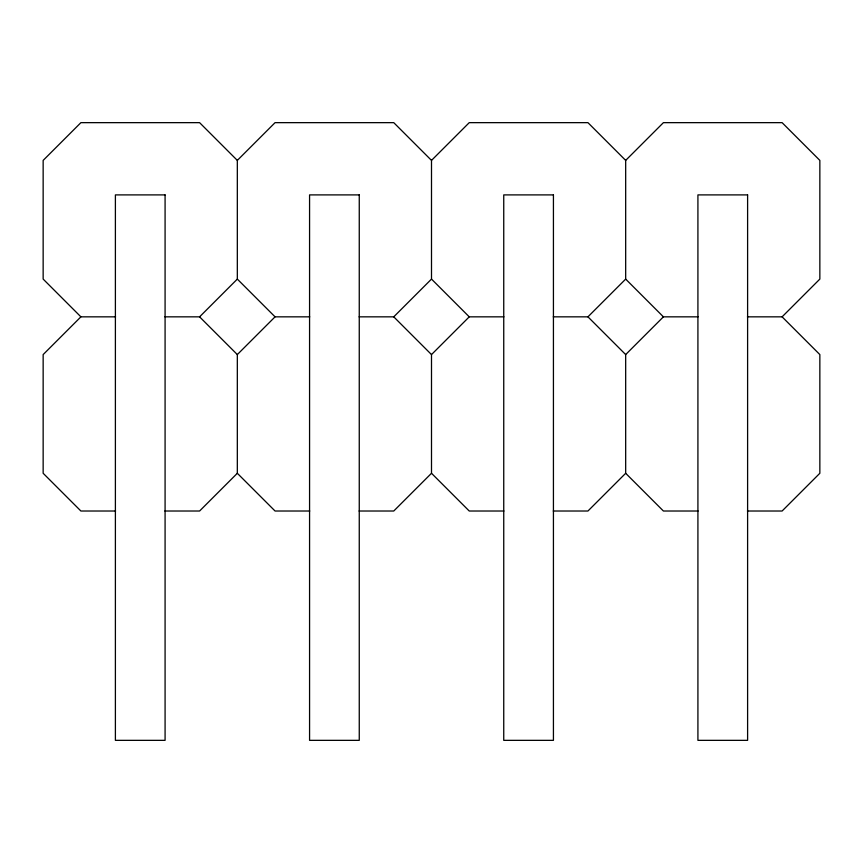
<?xml version="1.0" encoding="UTF-8"?>
<svg xmlns="http://www.w3.org/2000/svg" width="863" height="863" viewBox="0 0 863 863"><rect width="100%" height="100%" fill="white"/><g stroke="black" fill="none" stroke-linecap="round" stroke-linejoin="round"><path stroke-width="1.29" d="M115.566 316.84L80.895 316.84L43.15 354.585L43.15 473.269L80.895 511.015L115.566 511.015M164.909 316.84L199.59 316.84L237.325 279.094L237.325 160.389L275.06 122.654L393.755 122.654L431.5 160.399L431.5 279.083L393.755 316.84L359.084 316.84M309.741 511.015L275.06 511.015L237.325 473.28L237.325 354.574L275.06 316.84L309.741 316.84M431.5 160.399L469.245 122.654L587.94 122.654L625.675 160.389L625.675 279.094L663.41 316.84L698.091 316.84M237.325 473.28L199.59 511.015L164.909 511.015M359.084 511.015L393.755 511.015L431.5 473.269L431.5 354.585L469.245 316.84L503.916 316.84M625.675 160.389L663.41 122.654L782.105 122.654L819.85 160.399L819.85 279.083L782.105 316.84L747.434 316.84M553.259 316.84L587.94 316.84L625.675 279.094M698.091 511.015L663.41 511.015L625.675 473.28L625.675 354.574L663.41 316.84M625.675 473.28L587.94 511.015L553.259 511.015M503.916 511.015L469.245 511.015L431.5 473.269M747.434 511.015L782.105 511.015L819.85 473.269L819.85 354.585L782.105 316.84M587.94 316.84L625.675 354.574M431.5 279.083L469.245 316.84M237.325 160.389L199.59 122.654L80.895 122.654L43.15 160.399L43.15 279.083L80.895 316.84M393.755 316.84L431.5 354.585M237.325 279.094L275.06 316.84M199.59 316.84L237.325 354.574M165.081 194.898L115.394 194.898L115.394 740.346L165.081 740.346L165.081 194.898M359.256 194.898L309.569 194.898L309.569 740.346L359.256 740.346L359.256 194.898M553.431 194.898L503.744 194.898L503.744 740.346L553.431 740.346L553.431 194.898M747.606 194.898L697.919 194.898L697.919 740.346L747.606 740.346L747.606 194.898"/></g></svg>
